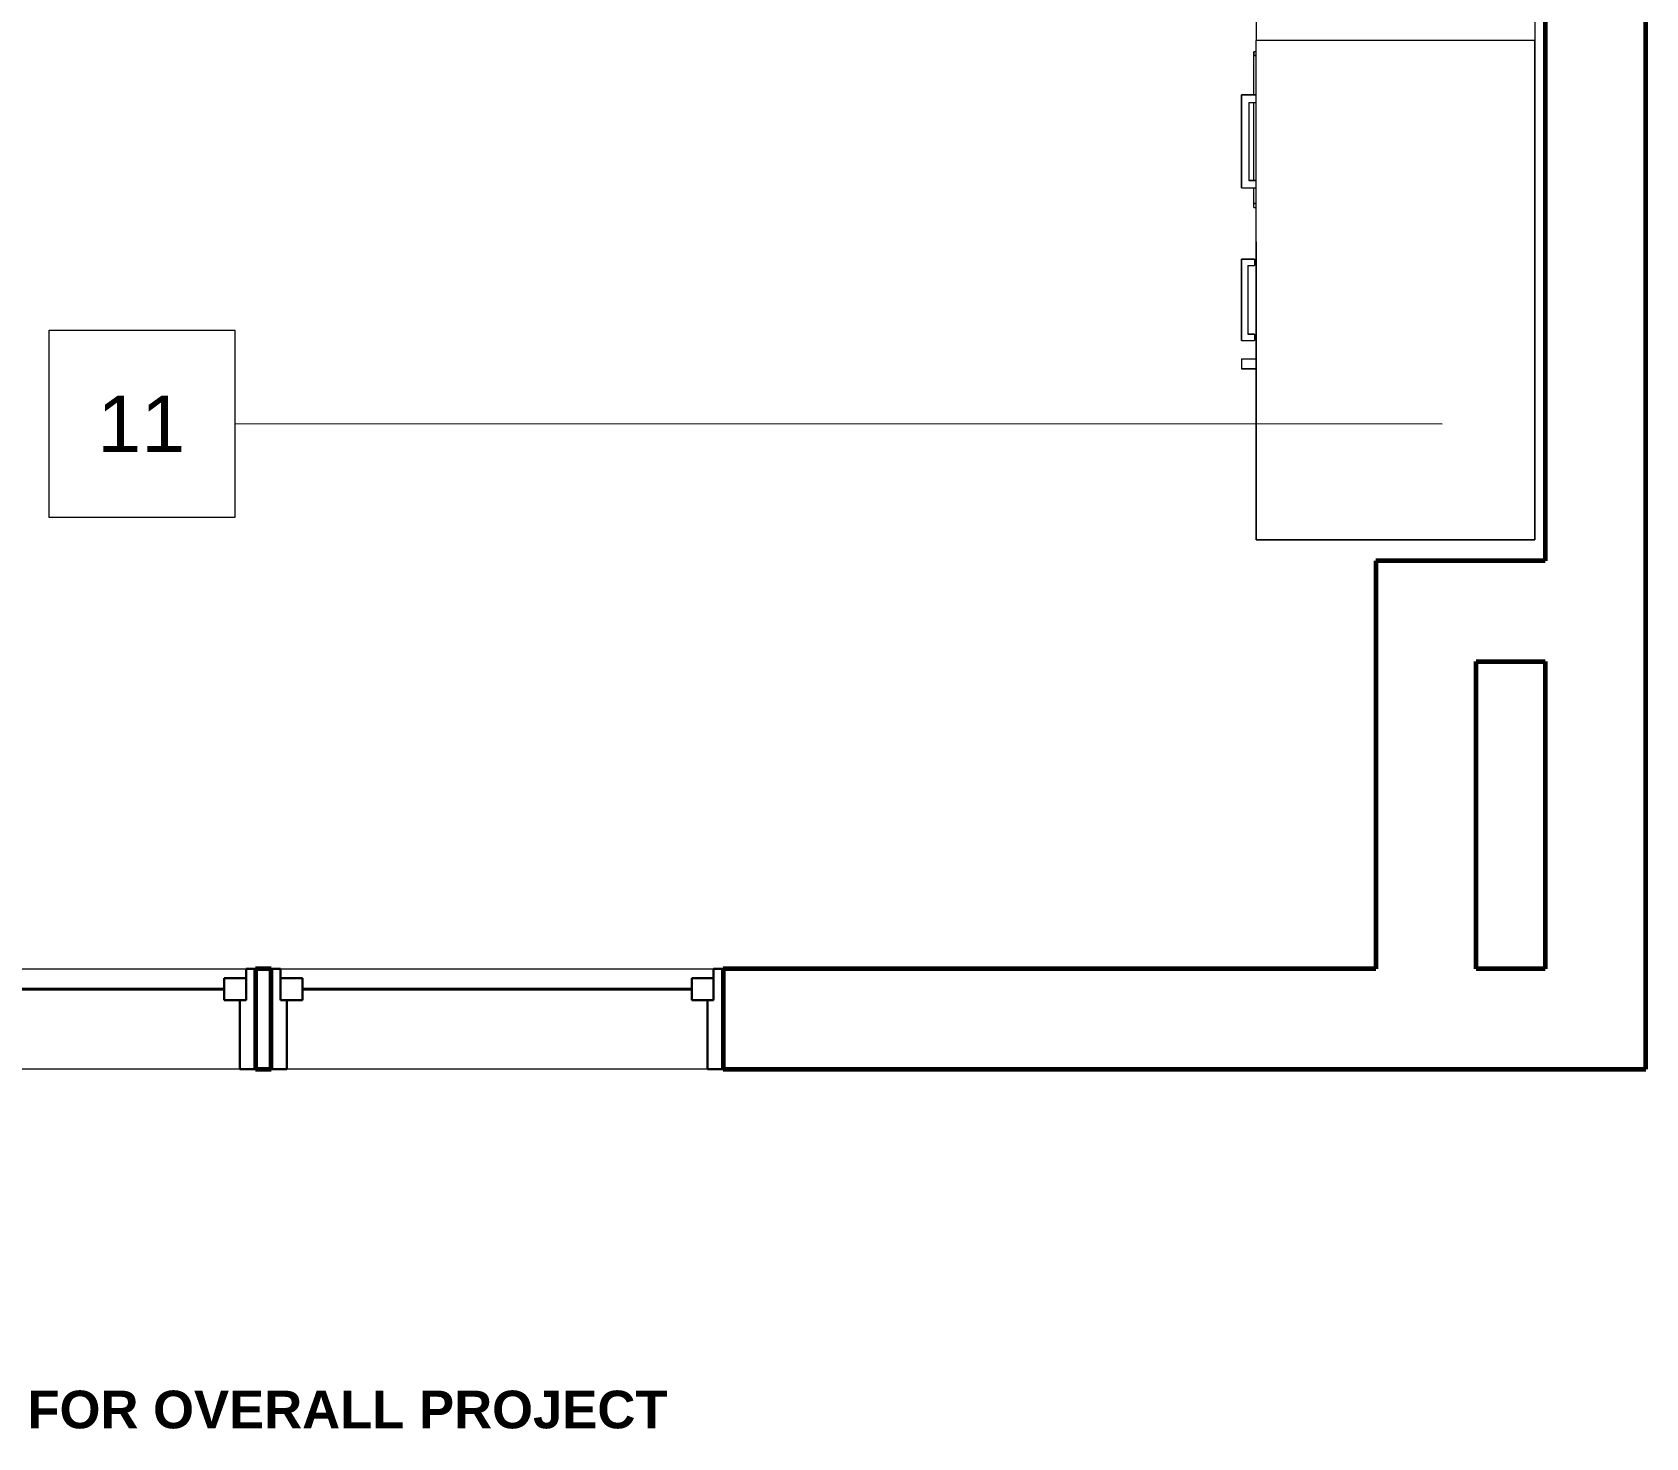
# Model space of a CAD drawing. Header units: inches. Extents: x -827 to 154, y -802 to 207.
# Drawn here: x -329.4 to -200.9, y -795.3 to -683.3 of the extents above; entities that cross this region are included whole.
import ezdxf

# ---------------------------------------------------------------- set-up
doc = ezdxf.new("R2010")
doc.units = ezdxf.units.IN
doc.header["$MEASUREMENT"] = 0
for name, color, linetype, lineweight in [('A-ANNO-NOTE', 131, 'Continuous', 9), ('A-GLAZ', 151, 'Continuous', 18), ('A-WALL', 113, 'Continuous', 18), ('G-ANNO-TEXT', 231, 'Continuous', 9), ('kitchen5_skp', 8, 'Continuous', 9), ('Layer0', 7, 'Continuous', 9)]:
    doc.layers.add(name, color=color, linetype=linetype, lineweight=lineweight)
doc.styles.add('Arial', font='arial.ttf', dxfattribs={"height": 4.5})
doc.styles.add('Arial_B_1', font='arialbd.ttf', dxfattribs={"height": 3})

# ---------------------------------------------------------------- blocks, each defined once
blk = doc.blocks.new('Fixed - 36_ x 72_-394618-Level 1')
at = {"layer": 'A-GLAZ', "lineweight": 30}
for p, q in [((-19.5, 4), (-18.75, 4)), ((-18.75, 1.5), (-18.75, 4)), ((15.75, 1.5), (15.75, 4)), ((16.5, 4), (15.75, 4)), ((-18.75, 3.25), (-18.75, 1.5)), ((-18.75, 3.25), (-17, 3.25)), ((-17, 3.25), (-17, 1.5)), ((14, 3.25), (14, 1.5)), ((15.75, 3.25), (14, 3.25)), ((15.75, 3.25), (15.75, 1.5)), ((-18.75, 1.5), (-17, 1.5)), ((-18.75, 1.5), (-18.25, 1.5)), ((-18.25, -4), (-18.25, 1.5)), ((15.75, 1.5), (14, 1.5)), ((15.25, 1.5), (15.75, 1.5)), ((15.25, 1.5), (15.25, -4)), ((-18.25, -4), (-19.5, -4)), ((15.25, -4), (16.5, -4))]:
    blk.add_line(p, q, dxfattribs=at)
at = {"layer": 'A-GLAZ', "lineweight": 40}
blk.add_line((-17, 2.375), (14, 2.375), dxfattribs=at)
blk = doc.blocks.new('kitchen5_skp_15-403154-Level 1')
at = {"layer": 'Layer0'}
for p, q in [((0, 22.19), (0, 0)), ((0, 0), (0, 22.19)), ((0, 22.19), (3.46, 22.19)), ((0, 22.19), (3.46, 22.19)), ((48.74, 22.19), (79.13, 22.19)), ((48.74, 22.19), (79.13, 22.19)), ((79.13, 22.19), (79.13, 0)), ((79.13, 22.19), (118.9, 22.19)), ((79.13, 22.19), (79.13, 0)), ((118.9, 22.19), (79.13, 22.19)), ((118.9, 0), (118.9, 22.19)), ((118.9, 22.19), (118.9, 0)), ((56.86, 4.85), (56.86, 19.02)), ((62.54, 19.02), (56.86, 19.02)), ((62.54, 19.02), (56.86, 19.02)), ((56.86, 4.85), (56.86, 19.02)), ((72.61, 19.02), (67.36, 19.02)), ((72.61, 19.02), (67.36, 19.02)), ((72.61, 4.85), (72.61, 19.02)), ((72.61, 19.02), (72.61, 4.85)), ((63.92, 12.15), (63.89, 11.93)), ((63.92, 12.15), (63.89, 11.93)), ((63.89, 11.93), (63.92, 11.72)), ((63.92, 11.72), (63.89, 11.93)), ((64.01, 12.35), (63.92, 12.15)), ((63.92, 12.15), (64.01, 12.35)), ((63.92, 11.72), (64.01, 11.51)), ((63.92, 11.72), (64.01, 11.51)), ((63.95, 11.93), (63.98, 12.14)), ((63.95, 11.93), (63.98, 12.14)), ((63.95, 11.93), (63.96, 11.88)), ((63.96, 11.88), (63.95, 11.93)), ((63.96, 11.88), (64.74, 11.88)), ((64.74, 11.88), (63.96, 11.88)), ((63.98, 11.73), (63.96, 11.88)), ((63.98, 11.73), (63.96, 11.88)), ((63.98, 12.14), (64.05, 12.33)), ((63.98, 12.14), (64.05, 12.33)), ((63.98, 11.73), (64.05, 11.54)), ((64.05, 11.54), (63.98, 11.73)), ((64.14, 12.53), (64.01, 12.35)), ((64.01, 12.35), (64.14, 12.53)), ((64.05, 12.33), (64.18, 12.49)), ((64.05, 12.33), (64.18, 12.49)), ((64.14, 12.53), (64.32, 12.66)), ((64.14, 12.53), (64.32, 12.66)), ((64.18, 12.49), (64.24, 12.53)), ((64.24, 12.53), (64.18, 12.49)), ((64.24, 12.53), (64.34, 12.62)), ((64.34, 12.62), (64.24, 12.53)), ((64.74, 11.88), (64.24, 12.53)), ((64.74, 11.88), (64.24, 12.53)), ((64.74, 11.88), (64.29, 11.3)), ((64.74, 11.88), (64.29, 11.3)), ((64.32, 12.66), (64.52, 12.75)), ((64.32, 12.66), (64.52, 12.75)), ((64.34, 12.62), (64.53, 12.69)), ((64.53, 12.69), (64.34, 12.62)), ((64.52, 12.75), (64.74, 12.78)), ((64.52, 12.75), (64.74, 12.78)), ((64.53, 12.69), (64.74, 12.72)), ((64.74, 12.72), (64.53, 12.69)), ((64.74, 12.78), (64.95, 12.75)), ((64.74, 12.78), (64.95, 12.75)), ((64.74, 11.88), (64.74, 12.72)), ((64.74, 12.72), (64.74, 11.88)), ((64.74, 12.72), (64.84, 12.71)), ((64.84, 12.71), (64.74, 12.72)), ((65.24, 12.53), (64.74, 11.88)), ((65.24, 12.53), (64.74, 11.88)), ((65.52, 11.88), (64.74, 11.88)), ((65.52, 11.88), (64.74, 11.88)), ((65.34, 11.44), (64.74, 11.88)), ((64.74, 11.88), (64.74, 11.15)), ((64.74, 11.88), (64.74, 11.15)), ((64.74, 11.88), (65.34, 11.44)), ((64.84, 12.71), (64.94, 12.69)), ((64.94, 12.69), (64.84, 12.71)), ((64.94, 12.69), (65.13, 12.62)), ((65.13, 12.62), (64.94, 12.69)), ((64.95, 12.75), (65.16, 12.66)), ((64.95, 12.75), (65.16, 12.66)), ((65.13, 12.62), (65.24, 12.53)), ((65.24, 12.53), (65.13, 12.62)), ((65.16, 12.66), (65.33, 12.53)), ((65.16, 12.66), (65.33, 12.53)), ((65.24, 12.53), (65.29, 12.49)), ((65.29, 12.49), (65.24, 12.53)), ((65.29, 12.49), (65.42, 12.33)), ((65.29, 12.49), (65.42, 12.33)), ((65.46, 12.35), (65.33, 12.53)), ((65.33, 12.53), (65.46, 12.35)), ((65.42, 12.33), (65.5, 12.14)), ((65.42, 12.33), (65.5, 12.14)), ((65.42, 11.54), (65.5, 11.73)), ((65.5, 11.73), (65.42, 11.54)), ((65.55, 12.15), (65.46, 12.35)), ((65.46, 12.35), (65.55, 12.15)), ((65.46, 11.51), (65.55, 11.72)), ((65.46, 11.51), (65.55, 11.72)), ((65.52, 11.93), (65.5, 12.14)), ((65.5, 12.14), (65.52, 11.93)), ((65.52, 11.88), (65.5, 11.73)), ((65.5, 11.73), (65.52, 11.88)), ((65.52, 11.93), (65.52, 11.88)), ((65.52, 11.88), (65.52, 11.93)), ((65.58, 11.93), (65.55, 12.15)), ((65.55, 12.15), (65.58, 11.93)), ((65.55, 11.72), (65.58, 11.93)), ((65.55, 11.72), (65.58, 11.93)), ((64.01, 11.51), (64.14, 11.34)), ((64.01, 11.51), (64.14, 11.34)), ((64.05, 11.54), (64.18, 11.38)), ((64.18, 11.38), (64.05, 11.54)), ((64.32, 11.21), (64.14, 11.34)), ((64.14, 11.34), (64.32, 11.21)), ((64.18, 11.38), (64.29, 11.3)), ((64.18, 11.38), (64.29, 11.3)), ((64.29, 11.3), (64.34, 11.25)), ((64.29, 11.3), (64.34, 11.25)), ((64.52, 11.12), (64.32, 11.21)), ((64.32, 11.21), (64.52, 11.12)), ((64.34, 11.25), (64.53, 11.17)), ((64.34, 11.25), (64.53, 11.17)), ((64.74, 11.09), (64.52, 11.12)), ((64.52, 11.12), (64.74, 11.09)), ((64.53, 11.17), (64.74, 11.15)), ((64.53, 11.17), (64.74, 11.15)), ((64.74, 11.15), (64.84, 11.16)), ((64.74, 11.15), (64.84, 11.16)), ((64.95, 11.12), (64.74, 11.09)), ((64.74, 11.09), (64.95, 11.12)), ((64.84, 11.16), (64.94, 11.17)), ((64.84, 11.16), (64.94, 11.17)), ((64.94, 11.17), (65.13, 11.25)), ((64.94, 11.17), (65.13, 11.25)), ((65.16, 11.21), (64.95, 11.12)), ((64.95, 11.12), (65.16, 11.21)), ((65.13, 11.25), (65.29, 11.38)), ((65.13, 11.25), (65.29, 11.38)), ((65.33, 11.34), (65.16, 11.21)), ((65.16, 11.21), (65.33, 11.34)), ((65.29, 11.38), (65.34, 11.44)), ((65.34, 11.44), (65.29, 11.38)), ((65.33, 11.34), (65.46, 11.51)), ((65.33, 11.34), (65.46, 11.51)), ((65.34, 11.44), (65.42, 11.54)), ((65.42, 11.54), (65.34, 11.44)), ((56.86, 4.85), (72.61, 4.85)), ((56.86, 4.85), (72.61, 4.85)), ((0, 0), (79.13, 0)), ((0, 0), (79.13, 0)), ((95.16, 0), (79.13, 0)), ((95.16, 0), (79.13, 0)), ((95.16, 0), (102.92, 0)), ((102.92, 0), (95.16, 0)), ((102.92, 0), (118.9, 0)), ((118.9, 0), (102.92, 0))]:
    blk.add_line(p, q, dxfattribs=at)
blk = doc.blocks.new('kitchen5_skp_14-V162-Level 1')
at = {"layer": 'Layer0'}
for p, q in [((0, 0), (0, 1.18)), ((0, 1.18), (0, 0)), ((0, 0), (7.41, 0)), ((7.41, 0), (0, 0)), ((0.59, 0.59), (0.59, 1.18)), ((0.59, 0.59), (0.59, 1.18)), ((0.59, 0.59), (6.82, 0.59)), ((0.59, 0.59), (6.82, 0.59)), ((6.82, 0.59), (6.82, 1.18)), ((6.82, 1.18), (6.82, 0.59)), ((7.41, 0), (7.41, 1.18)), ((7.41, 0), (7.41, 1.18))]:
    blk.add_line(p, q, dxfattribs=at)
blk = doc.blocks.new('kitchen5_skp_14-403153-Level 1')
at = {"layer": 'Layer0'}
for p, q in [((0, 1.18), (0.59, 1.18)), ((0, 0), (0, 1.18)), ((0, 1.18), (0.59, 1.18)), ((0, 1.18), (0, 0)), ((0, 0), (7.41, 0)), ((7.41, 0), (0, 0)), ((0.59, 0.59), (0.59, 1.18)), ((0.59, 0.59), (0.59, 1.18)), ((0.59, 0.59), (6.82, 0.59)), ((0.59, 0.59), (6.82, 0.59)), ((6.82, 1.18), (7.41, 1.18)), ((6.82, 0.59), (6.82, 1.18)), ((6.82, 1.18), (7.41, 1.18)), ((6.82, 1.18), (6.82, 0.59)), ((7.41, 0), (7.41, 1.18)), ((7.41, 0), (7.41, 1.18))]:
    blk.add_line(p, q, dxfattribs=at)
blk = doc.blocks.new('kitchen5_skp_14-V163-Level 1')
at = {"layer": 'Layer0'}
for p, q in [((104.49, 0), (104.49, 1.18)), ((104.49, 0), (104.49, 1.18)), ((104.49, 0), (105.28, 0)), ((104.49, 0), (105.28, 0)), ((105.28, 0), (105.28, 1.18)), ((105.28, 1.18), (105.28, 0))]:
    blk.add_line(p, q, dxfattribs=at)
blk = doc.blocks.new('kitchen5_skp_13-403152-Level 1')
at = {"layer": 'Layer0'}
for p, q in [((1.36, 0.5), (1.36, 0)), ((1.36, 0.5), (1.36, 0)), ((2.15, 0), (1.36, 0)), ((1.36, 0), (2.15, 0)), ((2.15, 0.39), (2.15, 0.5)), ((2.15, 0.5), (2.15, 0.39)), ((2.15, 0), (2.15, 0.39)), ((2.15, 0.39), (2.15, 0)), ((2.15, 0.39), (10.2, 0.39)), ((10.2, 0), (2.15, 0)), ((10.2, 0), (2.15, 0)), ((11.72, 0.39), (27.75, 0.39)), ((27.75, 0), (11.72, 0)), ((27.75, 0), (11.72, 0)), ((29.27, 0.39), (32.47, 0.39)), ((32.47, 0), (29.27, 0)), ((32.47, 0), (29.27, 0)), ((32.47, 0.5), (32.47, 0.39)), ((32.47, 0.39), (32.47, 0.5)), ((32.47, 0.39), (32.47, 0)), ((32.47, 0), (32.47, 0.39)), ((33.25, 0), (32.47, 0)), ((33.25, 0), (32.47, 0)), ((33.25, 0), (33.25, 0.5)), ((33.25, 0), (33.25, 0.5))]:
    blk.add_line(p, q, dxfattribs=at)
blk = doc.blocks.new('kitchen5_skp_2-403141-Level 1')
for name, p in [('kitchen5_skp_15-403154-Level 1', (0, 1.18)), ('kitchen5_skp_14-V162-Level 1', (83.46, 0)), ('kitchen5_skp_14-V163-Level 1', (0, 0))]:
    blk.add_blockref(name, p)
for name, p, xscale, yscale, zscale in [('kitchen5_skp_13-403152-Level 1', (79.49, 0.99), 0.3889489777717707, 0.3889489777717707, 0.3889489777717707), ('kitchen5_skp_14-403153-Level 1', (96.54, 0), 0.8750340122833274, 0.8750340122833274, 0.8750340122833274)]:
    blk.add_blockref(name, p, dxfattribs=dict(xscale=xscale, yscale=yscale, zscale=zscale))
blk = doc.blocks.new('kitchen5_skp_1-403140-Level 1')
blk.add_blockref('kitchen5_skp_2-403141-Level 1', (0, -1.18))
blk = doc.blocks.new('kitchen5_skp-403125-Level 1')
blk.add_blockref('kitchen5_skp_1-403140-Level 1', (0, 0))

msp = doc.modelspace()

# ---------------------------------------------------------------- linework, layer by layer
at = {"layer": 'A-ANNO-NOTE'}
msp.add_line((-217.110491, -714.579451), (-313.280477, -714.553155), dxfattribs=at)
at = {"layer": 'A-ANNO-NOTE', "flags": 128}
msp.add_lwpolyline([(-328.084887, -707.084809), (-313.280477, -707.084809), (-313.280477, -722.021502), (-328.084887, -722.021502)], close=True, dxfattribs=at)
at = {"layer": 'A-WALL', "lineweight": 60}
for p, q in [((-200.895614, -765.976424), (-200.895614, -500.976424)), ((-208.895614, -534.976424), (-208.895614, -725.476424)), ((-208.895614, -725.476424), (-222.395614, -725.476424)), ((-222.395614, -725.476424), (-222.395614, -757.976424)), ((-214.395614, -757.976424), (-214.395614, -733.476424)), ((-214.395614, -733.476424), (-208.895614, -733.476424)), ((-208.895614, -733.476424), (-208.895614, -757.976424)), ((-310.395614, -757.976424), (-311.645614, -757.976424)), ((-311.645614, -757.976424), (-311.645614, -765.976424)), ((-310.395614, -765.976424), (-310.395614, -757.976424)), ((-222.395614, -757.976424), (-274.395614, -757.976424)), ((-274.395614, -757.976424), (-274.395614, -765.976424)), ((-208.895614, -757.976424), (-214.395614, -757.976424)), ((-311.645614, -765.976424), (-310.395614, -765.976424)), ((-274.395614, -765.976424), (-200.895614, -765.976424))]:
    msp.add_line(p, q, dxfattribs=at)
at = {"layer": 'A-WALL'}
for p, q in [((-347.645614, -757.976424), (-311.645614, -757.976424)), ((-310.395614, -757.976424), (-274.395614, -757.976424)), ((-311.645614, -765.976424), (-347.645614, -765.976424)), ((-274.395614, -765.976424), (-310.395614, -765.976424))]:
    msp.add_line(p, q, dxfattribs=at)

# ---------------------------------------------------------------- block references
at = {"layer": 'A-GLAZ'}
for p in [(-328.145614, -761.976424), (-290.895614, -761.976424)]:
    msp.add_blockref('Fixed - 36_ x 72_-394618-Level 1', p, dxfattribs=at)
at = {"layer": 'kitchen5_skp', "color": 7, "rotation": 269.9999999999999}
msp.add_blockref('kitchen5_skp-403125-Level 1', (-231.917503, -604.881707), dxfattribs=at)

# ---------------------------------------------------------------- texts
at = {"layer": 'G-ANNO-TEXT', "color": 7, "insert": (-369.618978, -791.591207), "char_height": 3, "width": 112.11, "attachment_point": 1, "style": 'Arial_B_1', "bg_fill": 3, "box_fill_scale": 1.25, "bg_fill_color": 256, "bg_fill_true_color": 13158600, "bg_fill_transparency": 0}
msp.add_mtext('NO ACCENT PAINT FOR OVERALL PROJECT', dxfattribs=at)

# ---------------------------------------------------------------- next in the draw order: texts
at = {"layer": 'A-ANNO-NOTE', "insert": (-324.244887, -712.299809), "char_height": 4.5, "width": 8.484, "attachment_point": 1, "style": 'Arial', "bg_fill": 3, "box_fill_scale": 1.25, "bg_fill_color": 256, "bg_fill_true_color": 13158600, "bg_fill_transparency": 0}
msp.add_mtext('11', dxfattribs=at)

doc.saveas('drawing.dxf')
